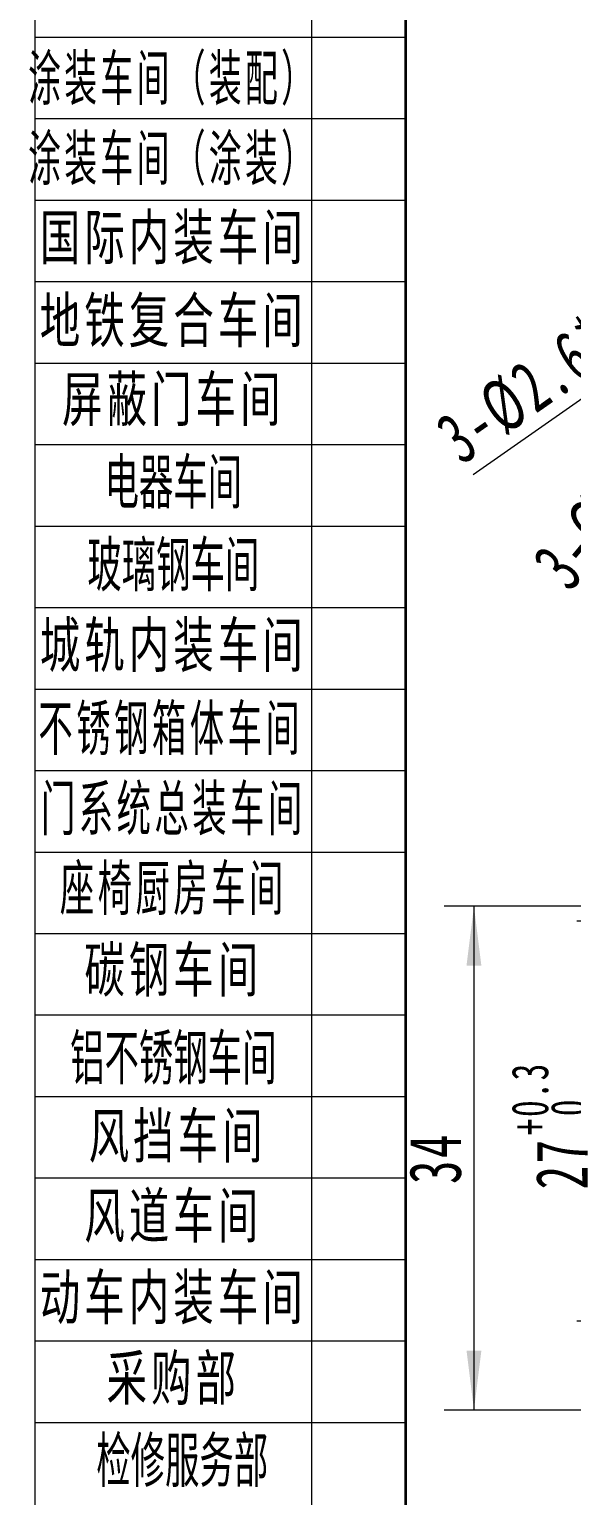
# Model space of a CAD drawing. Header units: millimetres. Extents: x -149 to 251, y -105 to 142.
# Drawn here: x -148.9 to -112.3, y -18.6 to 80.3 of the extents above; entities that cross this region are included whole.
import ezdxf
from ezdxf.enums import TextEntityAlignment as Align

# ---------------------------------------------------------------- set-up
doc = ezdxf.new("R2010")
doc.units = ezdxf.units.MM
doc.layers.get('0').update_dxf_attribs({"color": 255, "lineweight": 35})
for name, color, linetype, lineweight in [('尺寸线层', 3, 'Continuous', 18), ('粗实线层', 255, 'Continuous', 35), ('细实线层', 3, 'Continuous', 18)]:
    doc.layers.add(name, color=color, linetype=linetype, lineweight=lineweight)
doc.styles.add('标准', font='', dxfattribs={"width": 0.667})
doc.styles.get('标准').set_extended_font_data('宋体')
doc.dimstyles.new('标准', dxfattribs={"dimtxt": 3.5, "dimasz": 4, "dimexe": 2, "dimexo": 0, "dimgap": 0.85, "dimtad": 1, "dimdec": 1, "dimdsep": 46, "dimtxsty": '标准', "dimblk": '_CAXARROW', "dimcen": 0, "dimdle": 6, "dimclrt": 256, "dimadec": 1, "dimazin": 2, "dimtfac": 0.707107, "dimtmove": 2, "dimatfit": 3, "dimfxl": 0, "dimfrac": 2, "dimtolj": 1, "dimlwd": -1, "dimlwe": -1, "dimarcsym": 0})

# ---------------------------------------------------------------- blocks, each defined once
blk = doc.blocks.new('*X3')
at = {"layer": '尺寸线层', "linetype": 'Continuous'}
for p, q in [((-129.869, 96.288), (-129.869, -46.712)), ((-123.5, 79.788), (-148.5, 79.788)), ((-123.5, 74.288), (-148.5, 74.288)), ((-123.5, 68.788), (-148.5, 68.788)), ((-123.5, 63.288), (-148.5, 63.288)), ((-123.5, 57.788), (-148.5, 57.788)), ((-123.5, 52.288), (-148.5, 52.288)), ((-123.5, 46.788), (-148.5, 46.788)), ((-123.5, 41.288), (-148.5, 41.288)), ((-123.5, 35.788), (-148.5, 35.788)), ((-123.5, 30.288), (-148.5, 30.288)), ((-123.5, 24.788), (-148.5, 24.788)), ((-123.5, 19.288), (-148.5, 19.288)), ((-123.5, 13.788), (-148.5, 13.788)), ((-123.5, 8.288), (-148.5, 8.288)), ((-123.5, 2.788), (-148.5, 2.788)), ((-123.5, -2.712), (-148.5, -2.712)), ((-123.5, -8.212), (-148.5, -8.212)), ((-123.5, -13.712), (-148.5, -13.712))]:
    blk.add_line(p, q, dxfattribs=at)
at = {"layer": '粗实线层'}
blk.add_line((-123.5, -100), (-123.5, 100), dxfattribs=at)
at = {"layer": '细实线层'}
blk.add_line((-148.5, -105), (-148.5, 105), dxfattribs=at)
at = {"layer": '尺寸线层', "linetype": 'Continuous', "char_height": 3, "attachment_point": 5, "style": '标准'}
for s, insert, width, line_spacing_factor in [('\\T1.1;\\W0.54149;涂装车间（装配）', (-139.225, 76.871), 27.5396, 0.574243), ('\\T1.1;\\W0.54149;涂装车间（涂装）', (-139.225, 71.466), 27.5396, 0.574243), ('\\T1.1;\\W0.667;国际内装车间', (-139.184, 66.135), 31.05866, 0.561905), ('\\T1.1;\\W0.667;地铁复合车间', (-139.184, 60.543), 31.05866, 0.561905), ('\\T1.1;\\W0.667;屏蔽门车间', (-139.184, 55.222), 31.05866, 0.561905), ('\\W1;{\\W0.567;\\T1;电器车间}', (-139.184, 49.643), 37.26294, 0.561905), ('\\W1;{\\W0.567;\\T1;玻璃钢车间}', (-139.184, 44.06), 37.26294, 0.564286), ('\\T1.1;城轨内装车间', (-139.184, 38.619), 18.63147, 1.15057), ('\\T1.1;{\\W0.567;不锈钢箱体车间}', (-139.354, 33.019), 18.63147, 1.15057), ('\\T1.1;{\\W0.567;门系统总装车间}', (-139.184, 27.595), 18.63147, 1.15057), ('\\T1.1;{\\W0.567;座椅厨房车间}', (-139.184, 22.224), 18.63147, 1.15057), ('\\T1.1;碳钢车间', (-139.184, 16.712), 18.63147, 1.15057), ('{\\W0.567;\\T1;铝不锈钢车间}', (-139.184, 10.775), 18.63147, 1.15057), ('\\T1.1;风挡车间', (-138.888, 5.496), 18.63147, 1.15057), ('\\T1.1;风道车间', (-139.184, 0.105), 18.63147, 1.15057), ('\\T1.1;动车内装车间', (-139.184, -5.407), 18.63147, 1.15057), ('\\T1.1;采购部', (-139.184, -10.848), 18.63147, 1.15057), ('\\W1;{\\W0.567;\\T1;检修服务部}', (-138.58, -16.39), 37.26294, 0.564286)]:
    blk.add_mtext(s, dxfattribs=dict(at, insert=insert, width=width, line_spacing_factor=line_spacing_factor))
at = {"layer": '尺寸线层', "style": '标准'}
for tag, height, width, p in [('T1', 2.5, 0.667, (-111.375, 102.5)), ('T2', 2.5, 0.667, (-37.125, 102.5)), ('T3', 2.5, 0.667, (37.125, 102.5)), ('T4', 2.5, 0.667, (111.375, 102.5)), ('SQE', 3.5, 0.667, (-126.684, 87.714)), ('试制车间', 3.5, 0.28375, (-126.684, 82.308)), ('R1', 2.5, 0.667, (146, 78.75)), ('涂装车间（装配）', 3.5, 0.147264, (-126.684, 76.796)), ('涂装车间（涂装）', 3.5, 0.147264, (-126.684, 71.39)), ('国际内装车间', 3.5, 0.189302, (-126.684, 65.985)), ('地铁复合车间', 3.5, 0.186278, (-126.684, 60.43)), ('屏蔽门车间', 3.5, 0.225254, (-126.684, 55.146)), ('电器车间', 3.5, 0.292284, (-126.684, 49.568)), ('玻璃钢车间', 3.5, 0.225603, (-126.684, 44.06)), ('城轨内装车间', 3.5, 0.186278, (-126.684, 38.619)), ('不锈钢箱体车间', 3.5, 0.15932, (-126.684, 33.178)), ('门系统总装车间', 3.5, 0.161527, (-126.684, 27.595)), ('R2', 2.5, 0.667, (146, 26.25)), ('座椅厨房车间', 3.5, 0.186516, (-126.684, 22.224)), ('碳钢车间', 3.5, 0.28375, (-126.684, 16.712)), ('铝不锈钢车间', 3.5, 0.186397, (-126.684, 10.775)), ('风挡车间', 3.5, 0.284026, (-126.684, 5.334)), ('风道车间', 3.5, 0.284026, (-126.684, 0.105)), ('动车内装车间', 3.5, 0.186397, (-126.684, -5.407)), ('采购部', 3.5, 0.378308, (-126.684, -10.848)), ('检修服务部', 3.5, 0.223014, (-126.684, -16.006)), ('品管部', 3.5, 0.389426, (-126.684, -21.872)), ('生产保障部', 3.5, 0.223356, (-126.684, -27.455)), ('R3', 2.5, 0.667, (146, -26.25)), ('工业化部', 3.5, 0.281557, (-126.684, -32.896)), ('研发部', 3.5, 0.3788, (-126.684, -38.206)), ('旧底图总号', 3, 0.667, (-136, -57)), ('底图总号', 3, 0.667, (-136, -70)), ('R4', 2.5, 0.667, (146, -78.75)), ('签字', 3, 0.667, (-136, -83)), ('日期', 3, 0.667, (-136, -96)), ('B1', 2.5, 0.667, (-111.375, -102.5)), ('B2', 2.5, 0.667, (-37.125, -102.5)), ('B3', 2.5, 0.667, (37.125, -102.5)), ('B4', 2.5, 0.667, (111.375, -102.5))]:
    blk.add_attdef(tag, text='', height=height, dxfattribs=dict(at, width=width)).set_placement(p, align=Align.MIDDLE_CENTER)
at = {"layer": '尺寸线层', "style": '标准', "width": 0.667}
blk.add_attdef('图号', text='', height=5.046, rotation=180, dxfattribs=at).set_placement((-98.5, 95), align=Align.MIDDLE_CENTER)
blk = doc.blocks.new('*X5')
at = {"layer": '尺寸线层', "linetype": 'Continuous'}
for points in [[(-118.906, 21.148), (-118.406, 17.148), (-119.406, 17.148)], [(-118.906, -12.852), (-118.406, -8.852), (-119.406, -8.852)]]:
    blk.add_hatch(color=0, dxfattribs=at).paths.add_polyline_path(points, flags=0)
at = {"layer": '尺寸线层', "color": 0, "linetype": 'Continuous'}
for p, q in [((-108.452, 21.148), (-120.906, 21.148)), ((-118.906, 21.148), (-118.906, -12.852)), ((-108.452, -12.852), (-120.906, -12.852))]:
    blk.add_line(p, q, dxfattribs=at)
at = {"layer": '尺寸线层', "insert": (-121.506, 4.148), "char_height": 3.5, "width": 7, "attachment_point": 5, "rotation": 90, "line_spacing_factor": 1.15057, "style": '标准'}
blk.add_mtext('\\T1.1;34', dxfattribs=at)
blk = doc.blocks.new('_CAXARROW')
blk.add_hatch(color=256).paths.add_polyline_path([(0, 0), (-1, 0.125), (-1, -0.125)], flags=0)
blk = doc.blocks.new('*X10')
at = {"attachment_point": 1, "rotation": 90, "line_spacing_factor": 1.15057, "style": '标准'}
for s, insert, char_height, width in [('\\T1.1;+0.3', (-116.37, 5.691), 2.4749, 98.99498), ('\\T1.1;0', (-113.731, 6.982), 2.4749, 98.99498), ('\\T1.1;27', (-114.74, 2.039), 3.5, 140)]:
    blk.add_mtext(s, dxfattribs=dict(at, insert=insert, char_height=char_height, width=width))
blk = doc.blocks.new('*X9')
at = {"layer": '尺寸线层', "linetype": 'Continuous'}
for points in [[(-109.971, 20.148), (-109.471, 16.148), (-110.471, 16.148)], [(-109.971, -6.852), (-109.471, -2.852), (-110.471, -2.852)]]:
    blk.add_hatch(color=0, dxfattribs=at).paths.add_polyline_path(points, flags=0)
at = {"layer": '尺寸线层', "color": 0, "linetype": 'Continuous'}
for p, q in [((-105.952, 20.148), (-111.971, 20.148)), ((-109.971, 20.148), (-109.971, -6.852)), ((-105.952, -6.852), (-111.971, -6.852))]:
    blk.add_line(p, q, dxfattribs=at)
at = {"layer": '尺寸线层'}
blk.add_blockref('*X10', (0, 0), dxfattribs=at)
blk = doc.blocks.new('*X27')
at = {"layer": '尺寸线层', "linetype": 'Continuous'}
for points in [[(-84.186, 74.579), (-81.193, 77.278), (-80.621, 76.459)], [(-86.318, 73.09), (-89.884, 71.21), (-89.312, 70.39)]]:
    blk.add_hatch(color=0, dxfattribs=at).paths.add_polyline_path(points, flags=0)
at = {"layer": '尺寸线层', "color": 0, "linetype": 'Continuous'}
blk.add_line((-118.963, 50.298), (-79.267, 78.013), dxfattribs=at)
at = {"layer": '尺寸线层', "insert": (-113.187, 57.502), "char_height": 3.5, "width": 35.43771, "attachment_point": 5, "rotation": 34.92248, "line_spacing_factor": 1.15057, "style": '标准'}
blk.add_mtext('\\T1.1;3-%%C2.6*0.6', dxfattribs=at)
blk = doc.blocks.new('*X28')
at = {"layer": '尺寸线层', "linetype": 'Continuous'}
for points in [[(-84.585, 74.645), (-82.427, 78.05), (-81.655, 77.414)], [(-85.92, 73.024), (-88.849, 70.255), (-88.078, 69.619)]]:
    blk.add_hatch(color=0, dxfattribs=at).paths.add_polyline_path(points, flags=0)
at = {"layer": '尺寸线层', "color": 0, "linetype": 'Continuous'}
blk.add_line((-111.437, 42.052), (-80.769, 79.276), dxfattribs=at)
at = {"layer": '尺寸线层', "insert": (-109.021, 49.074), "char_height": 3.5, "width": 27.82205, "attachment_point": 5, "rotation": 50.51536, "line_spacing_factor": 1.15057, "style": '标准'}
blk.add_mtext('\\T1.1;3-%%C2.1*1', dxfattribs=at)

msp = doc.modelspace()

# ---------------------------------------------------------------- block references
msp.add_blockref('*X3', (0, 0))

# ---------------------------------------------------------------- dimensions: what is measured, and where the dimension line sits
at = {"layer": '尺寸线层'}
for base, p1, p2, override, picture, middle in [((-109.971, -6.852), (-105.952, 20.148), (-105.952, -6.852), {"dimsah": 1, "dimtol": 1, "dimtp": 0.3, "dimtm": 0, "dimtfill": 1, "dimtzin": 8}, '*X9', (-109.971, 6.648)), ((-118.906, -12.852), (-108.452, 21.148), (-108.452, -12.852), {"dimsah": 1, "dimtfill": 1, "dimtzin": 8}, '*X5', (-118.906, 4.148))]:
    dim = msp.add_linear_dim(base=base, p1=p1, p2=p2, angle=90, dimstyle='标准', override=override, dxfattribs=at)
    dim.commit()
    dim.dimension.update_dxf_attribs({"geometry": picture, "text_midpoint": middle})
for p1, p2, override, picture, middle in [((-84.585, 74.645), (-85.92, 73.024), {"dimpost": '3-%%C<>*1', "dimsah": 1, "dimtfac": 1, "dimtmove": 0, "dimatfit": 1, "dimtfill": 1, "dimtzin": 8}, '*X28', (-107.015, 47.42)), ((-84.186, 74.579), (-86.318, 73.09), {"dimpost": '3-%%C<>*0.6', "dimsah": 1, "dimtfac": 1, "dimtmove": 0, "dimatfit": 1, "dimtfill": 1, "dimtzin": 8}, '*X27', (-111.698, 55.37))]:
    dim = msp.add_diameter_dim_2p(p1=p1, p2=p2, dimstyle='标准', override=override, dxfattribs=at)
    dim.commit()
    dim.dimension.update_dxf_attribs({"geometry": picture, "text_midpoint": middle, "dimtype": 163})

doc.saveas('drawing.dxf')
